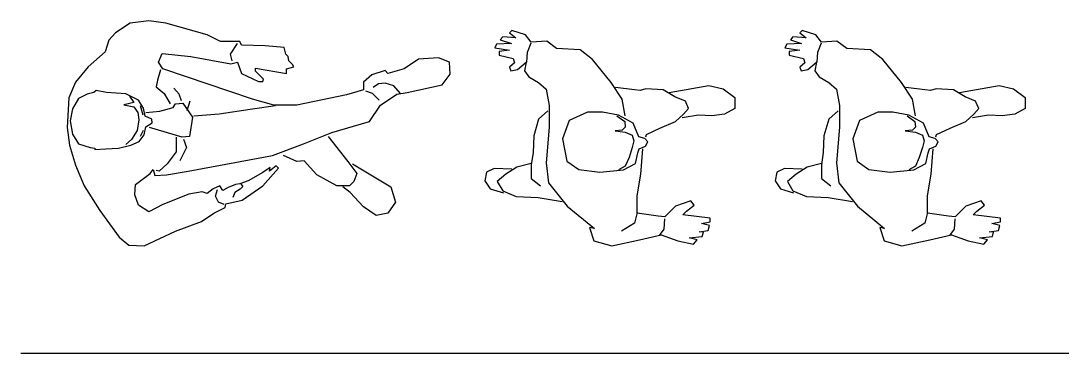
# Model space of a CAD drawing. Header units: millimetres. Extents: x 70390 to 391980, y 864 to 176336.
# Drawn here: x 70390 to 219535, y 126211 to 173786 of the extents above; entities that cross this region are included whole.
import ezdxf

# ---------------------------------------------------------------- set-up
doc = ezdxf.new("R2010")
doc.units = ezdxf.units.MM
doc.layers.add('01 - DWGFREE.com', color=1, linetype='Continuous')
doc.layers.add('家具外线', color=144, linetype='Continuous')

# ---------------------------------------------------------------- blocks, each defined once
blk = doc.blocks.new('MK-RC-0057')
at = {"layer": '家具外线'}
for p, q in [((81324.6, 10638.3), (81315.9, 10629.6)), ((81372.4, 10623.1), (81324.6, 10638.3)), ((81292, 10616.5), (81283.3, 10605.7)), ((81283.3, 10605.7), (81322.4, 10592.7)), ((81337.7, 10612.2), (81292, 10616.5)), ((81315.9, 10629.6), (81337.7, 10612.2)), ((81392, 10597), (81372.4, 10623.1)), ((81270.3, 10590.5), (81263.8, 10577.5)), ((81263.8, 10577.5), (81315.9, 10568.8)), ((81322.4, 10592.7), (81270.3, 10590.5)), ((81315.9, 10568.8), (81279, 10564.4)), ((81379, 10562.2), (81392, 10594.8)), ((81446.3, 10601.3), (81392, 10597)), ((81481.1, 10575.3), (81446.3, 10601.3)), ((81563.7, 10570.9), (81481.1, 10575.3)), ((81607.2, 10536.2), (81563.7, 10570.9)), ((81279, 10564.4), (81279, 10551.4)), ((81279, 10551.4), (81329, 10540.5)), ((81329, 10540.5), (81333.3, 10525.3)), ((81376.8, 10527.5), (81379, 10562.2)), ((81672.4, 10455.8), (81607.2, 10536.2)), ((81333.3, 10525.3), (81315.9, 10510.1)), ((81315.9, 10510.1), (81320.3, 10497.1)), ((81320.3, 10497.1), (81344.2, 10501.4)), ((81344.2, 10501.4), (81374.6, 10527.5)), ((81374.6, 10527.5), (81368.1, 10497.1)), ((81368.1, 10497.1), (81383.3, 10475.4)), ((81383.3, 10475.4), (81418.1, 10455.8)), ((81418.1, 10455.8), (81444.2, 10431.9)), ((81711.5, 10397.2), (81672.4, 10455.8)), ((81444.2, 10431.9), (81455, 10375.5)), ((81755, 10429.8), (81687.6, 10438.5)), ((81774.6, 10427.6), (81755, 10429.8)), ((81794.1, 10434.1), (81774.6, 10427.6)), ((81855, 10429.8), (81794.1, 10434.1)), ((81896.3, 10405.9), (81855, 10429.8)), ((81876.7, 10421.1), (82015.8, 10445)), ((82015.8, 10445), (82065.8, 10434.1)), ((82065.8, 10434.1), (82107.1, 10403.7)), ((81722.4, 10338.6), (81711.5, 10397.2)), ((81933.2, 10390.7), (81896.3, 10405.9)), ((81944.1, 10364.6), (81933.2, 10390.7)), ((82107.1, 10403.7), (82107.1, 10364.6)), ((81450.7, 10355.9), (81418.1, 10327.7)), ((81455, 10375.5), (81455, 10299.5)), ((81589.8, 10351.6), (81525.3, 10322.5)), ((81642, 10351.6), (81589.8, 10351.6)), ((81698.5, 10340.7), (81642, 10351.6)), ((81926.7, 10345.1), (81944.1, 10364.6)), ((82107.1, 10364.6), (82070.2, 10345.1)), ((81418.1, 10327.7), (81400.7, 10269.1)), ((81525.3, 10322.5), (81502, 10258.1)), ((81693, 10338.7), (81720.2, 10319)), ((81749.9, 10313.2), (81698.5, 10340.7)), ((81720.2, 10319), (81722.4, 10299.5)), ((81770.2, 10265.3), (81749.9, 10313.2)), ((81844.1, 10295.1), (81898.5, 10319)), ((81898.5, 10319), (81926.7, 10345.1)), ((81978.9, 10340.7), (81922.4, 10332)), ((82026.7, 10338.6), (81978.9, 10340.7)), ((82070.2, 10345.1), (82026.7, 10338.6)), ((81455, 10299.5), (81444.2, 10173.5)), ((81711.5, 10288.6), (81686.2, 10286.5)), ((81686.2, 10286.5), (81722.4, 10282.1)), ((81722.4, 10299.5), (81711.5, 10288.6)), ((81722.4, 10282.1), (81746.3, 10271.2)), ((81794, 10264.9), (81796.3, 10273.4)), ((81796.3, 10273.4), (81844.1, 10295.1)), ((81400.7, 10269.1), (81398.5, 10210.4)), ((81502, 10258.1), (81517.4, 10179.4)), ((81746.3, 10271.2), (81752.8, 10251.7)), ((81752.8, 10251.7), (81746.3, 10227.8)), ((81790.6, 10258.9), (81770.2, 10265.3)), ((81801.5, 10247.3), (81790.6, 10258.9)), ((81793.4, 10232.8), (81801.5, 10247.3)), ((81398.5, 10210.4), (81392, 10167)), ((81746.3, 10227.8), (81735.4, 10193)), ((81757.9, 10172), (81766.5, 10208.9)), ((81766.5, 10208.9), (81771.6, 10222.6)), ((81771.6, 10222.6), (81793.4, 10232.8)), ((81776.7, 10134.4), (81784.4, 10222.5)), ((81392, 10171.3), (81342, 10158.3)), ((81392, 10167), (81392, 10119.2)), ((81444.2, 10173.5), (81452.9, 10104)), ((81517.4, 10179.4), (81558.7, 10151.1)), ((81715.9, 10149.6), (81757.9, 10172)), ((81735.4, 10193), (81722.4, 10162.6)), ((81235.5, 10140.9), (81229, 10110.5)), ((81261.6, 10153.9), (81235.5, 10140.9)), ((81324.6, 10151.8), (81261.6, 10153.9)), ((81302.9, 10134.4), (81272.5, 10108.3)), ((81342, 10158.3), (81302.9, 10134.4)), ((81558.7, 10151.1), (81633.3, 10140.9)), ((81633.3, 10140.9), (81715.9, 10149.6)), ((81722.4, 10162.6), (81698.5, 10149.6)), ((81763.7, 10058.4), (81776.7, 10134.4)), ((81229, 10110.5), (81248.5, 10082.3)), ((81272.5, 10108.3), (81292, 10075.8)), ((81392, 10119.2), (81424.6, 10093.1)), ((81452.9, 10104), (81518.1, 10021.5)), ((81248.5, 10082.3), (81294.2, 10069.2)), ((81292, 10075.8), (81339.8, 10056.2)), ((81339.8, 10056.2), (81415.9, 10051.9)), ((81763.7, 9997.6), (81763.7, 10058.4)), ((81415.9, 10051.9), (81500.7, 10038.8)), ((81518.1, 10021.5), (81613.7, 9943.3)), ((81898.5, 10021.5), (81861.5, 9984.5)), ((81952.8, 10041), (81898.5, 10021.5)), ((81937.6, 10004.1), (81963.7, 10025.8)), ((81963.7, 10025.8), (81952.8, 10041)), ((81763.7, 9999.7), (81755, 9962.8)), ((81837.6, 9986.7), (81763.7, 9997.6)), ((81861.5, 9984.5), (81837.6, 9986.7)), ((81924.6, 9991.1), (81937.6, 10004.1)), ((82020.2, 9980.2), (81924.6, 9991.1)), ((82020.2, 9967.2), (82020.2, 9980.2)), ((81613.7, 9943.3), (81596.3, 9947.6)), ((81596.3, 9947.6), (81611.5, 9899.8)), ((81755, 9962.8), (81709.4, 9934.6)), ((81859.3, 9941.1), (81861.5, 9978)), ((81989.8, 9960.7), (82020.2, 9967.2)), ((82018, 9954.1), (81989.8, 9960.7)), ((82013.7, 9936.8), (82018, 9954.1)), ((81772.4, 9904.2), (81848.5, 9921.6)), ((81842, 9919.4), (81859.3, 9941.1)), ((81848.5, 9921.6), (81907.2, 9899.8)), ((81946.3, 9910.7), (81991.9, 9915)), ((81974.5, 9904.2), (81946.3, 9910.7)), ((81981.1, 9932.4), (82013.7, 9936.8)), ((81996.3, 9930.2), (81981.1, 9932.4)), ((81991.9, 9915), (81996.3, 9930.2)), ((81611.5, 9899.8), (81674.6, 9882.5)), ((81674.6, 9882.5), (81772.4, 9904.2)), ((81907.2, 9899.8), (81961.5, 9889)), ((81961.5, 9889), (81974.5, 9904.2))]:
    blk.add_line(p, q, dxfattribs=at)
blk = doc.blocks.new('MK-RC-0052')
at = {"layer": '家具外线'}
for p, q in [((73867, 10638.3), (73858.3, 10629.6)), ((73914.8, 10623.1), (73867, 10638.3)), ((73834.4, 10616.5), (73825.7, 10605.7)), ((73825.7, 10605.7), (73864.8, 10592.7)), ((73880.1, 10612.2), (73834.4, 10616.5)), ((73858.3, 10629.6), (73880.1, 10612.2)), ((73934.4, 10597), (73914.8, 10623.1)), ((73812.7, 10590.5), (73806.2, 10577.5)), ((73806.2, 10577.5), (73858.3, 10568.8)), ((73864.8, 10592.7), (73812.7, 10590.5)), ((73858.3, 10568.8), (73821.4, 10564.4)), ((73921.4, 10562.2), (73934.4, 10594.8)), ((73988.7, 10601.3), (73934.4, 10597)), ((74023.5, 10575.3), (73988.7, 10601.3)), ((74106.1, 10570.9), (74023.5, 10575.3)), ((74149.6, 10536.2), (74106.1, 10570.9)), ((73821.4, 10564.4), (73821.4, 10551.4)), ((73821.4, 10551.4), (73871.4, 10540.5)), ((73871.4, 10540.5), (73875.7, 10525.3)), ((73919.2, 10527.5), (73921.4, 10562.2)), ((74214.8, 10455.8), (74149.6, 10536.2)), ((73875.7, 10525.3), (73858.3, 10510.1)), ((73858.3, 10510.1), (73862.7, 10497.1)), ((73862.7, 10497.1), (73886.6, 10501.4)), ((73886.6, 10501.4), (73917, 10527.5)), ((73917, 10527.5), (73910.5, 10497.1)), ((73910.5, 10497.1), (73925.7, 10475.4)), ((73925.7, 10475.4), (73960.5, 10455.8)), ((73960.5, 10455.8), (73986.6, 10431.9)), ((74253.9, 10397.2), (74214.8, 10455.8)), ((73986.6, 10431.9), (73997.4, 10375.5)), ((74297.4, 10429.8), (74230, 10438.5)), ((74317, 10427.6), (74297.4, 10429.8)), ((74336.5, 10434.1), (74317, 10427.6)), ((74397.4, 10429.8), (74336.5, 10434.1)), ((74438.7, 10405.9), (74397.4, 10429.8)), ((74419.1, 10421.1), (74558.2, 10445)), ((74558.2, 10445), (74608.2, 10434.1)), ((74608.2, 10434.1), (74649.5, 10403.7)), ((74264.8, 10338.6), (74253.9, 10397.2)), ((74475.6, 10390.7), (74438.7, 10405.9)), ((74486.5, 10364.6), (74475.6, 10390.7)), ((74649.5, 10403.7), (74649.5, 10364.6)), ((73993.1, 10355.9), (73960.5, 10327.7)), ((73997.4, 10375.5), (73997.4, 10299.5)), ((74132.2, 10351.6), (74067.7, 10322.5)), ((74184.4, 10351.6), (74132.2, 10351.6)), ((74240.9, 10340.7), (74184.4, 10351.6)), ((74469.1, 10345.1), (74486.5, 10364.6)), ((74649.5, 10364.6), (74612.6, 10345.1)), ((73960.5, 10327.7), (73943.1, 10269.1)), ((74067.7, 10322.5), (74044.4, 10258.1)), ((74235.3, 10338.7), (74262.6, 10319)), ((74292.3, 10313.2), (74240.9, 10340.7)), ((74262.6, 10319), (74264.8, 10299.5)), ((74312.6, 10265.3), (74292.3, 10313.2)), ((74386.5, 10295.1), (74440.9, 10319)), ((74440.9, 10319), (74469.1, 10345.1)), ((74521.3, 10340.7), (74464.8, 10332)), ((74569.1, 10338.6), (74521.3, 10340.7)), ((74612.6, 10345.1), (74569.1, 10338.6)), ((73997.4, 10299.5), (73986.6, 10173.5)), ((74253.9, 10288.6), (74228.6, 10286.5)), ((74228.6, 10286.5), (74264.8, 10282.1)), ((74264.8, 10299.5), (74253.9, 10288.6)), ((74264.8, 10282.1), (74288.7, 10271.2)), ((74336.4, 10264.9), (74338.7, 10273.4)), ((74338.7, 10273.4), (74386.5, 10295.1)), ((73943.1, 10269.1), (73940.9, 10210.4)), ((74044.4, 10258.1), (74059.8, 10179.4)), ((74288.7, 10271.2), (74295.2, 10251.7)), ((74295.2, 10251.7), (74288.7, 10227.8)), ((74332.9, 10258.9), (74312.6, 10265.3)), ((74343.8, 10247.3), (74332.9, 10258.9)), ((74335.8, 10232.8), (74343.8, 10247.3)), ((73940.9, 10210.4), (73934.4, 10167)), ((74288.7, 10227.8), (74277.8, 10193)), ((74300.2, 10172), (74308.9, 10208.9)), ((74308.9, 10208.9), (74314, 10222.6)), ((74314, 10222.6), (74335.8, 10232.8)), ((74319.1, 10134.4), (74326.8, 10222.5)), ((73934.4, 10171.3), (73884.4, 10158.3)), ((73934.4, 10167), (73934.4, 10119.2)), ((73986.6, 10173.5), (73995.3, 10104)), ((74059.8, 10179.4), (74101.1, 10151.1)), ((74258.3, 10149.6), (74300.2, 10172)), ((74277.8, 10193), (74264.8, 10162.6)), ((73777.9, 10140.9), (73771.4, 10110.5)), ((73804, 10153.9), (73777.9, 10140.9)), ((73867, 10151.8), (73804, 10153.9)), ((73845.3, 10134.4), (73814.8, 10108.3)), ((73884.4, 10158.3), (73845.3, 10134.4)), ((74101.1, 10151.1), (74175.7, 10140.9)), ((74175.7, 10140.9), (74258.3, 10149.6)), ((74264.8, 10162.6), (74240.9, 10149.6)), ((74306.1, 10058.4), (74319.1, 10134.4)), ((73771.4, 10110.5), (73790.9, 10082.3)), ((73814.8, 10108.3), (73834.4, 10075.8)), ((73934.4, 10119.2), (73967, 10093.1)), ((73995.3, 10104), (74060.5, 10021.5)), ((73790.9, 10082.3), (73836.6, 10069.2)), ((73834.4, 10075.8), (73882.2, 10056.2)), ((73882.2, 10056.2), (73958.3, 10051.9)), ((74306.1, 9997.6), (74306.1, 10058.4)), ((73958.3, 10051.9), (74043.1, 10038.8)), ((74060.5, 10021.5), (74156.1, 9943.3)), ((74440.9, 10021.5), (74403.9, 9984.5)), ((74495.2, 10041), (74440.9, 10021.5)), ((74480, 10004.1), (74506.1, 10025.8)), ((74506.1, 10025.8), (74495.2, 10041)), ((74306.1, 9999.7), (74297.4, 9962.8)), ((74380, 9986.7), (74306.1, 9997.6)), ((74403.9, 9984.5), (74380, 9986.7)), ((74467, 9991.1), (74480, 10004.1)), ((74562.6, 9980.2), (74467, 9991.1)), ((74562.6, 9967.2), (74562.6, 9980.2)), ((74138.7, 9947.6), (74153.9, 9899.8)), ((74156.1, 9943.3), (74138.7, 9947.6)), ((74297.4, 9962.8), (74251.8, 9934.6)), ((74401.7, 9941.1), (74403.9, 9978)), ((74532.2, 9960.7), (74562.6, 9967.2)), ((74560.4, 9954.1), (74532.2, 9960.7)), ((74556.1, 9936.8), (74560.4, 9954.1)), ((74314.8, 9904.2), (74390.9, 9921.6)), ((74384.4, 9919.4), (74401.7, 9941.1)), ((74390.9, 9921.6), (74449.6, 9899.8)), ((74488.7, 9910.7), (74534.3, 9915)), ((74516.9, 9904.2), (74488.7, 9910.7)), ((74523.5, 9932.4), (74556.1, 9936.8)), ((74538.7, 9930.2), (74523.5, 9932.4)), ((74534.3, 9915), (74538.7, 9930.2)), ((74153.9, 9899.8), (74217, 9882.5)), ((74217, 9882.5), (74314.8, 9904.2)), ((74449.6, 9899.8), (74503.9, 9889)), ((74503.9, 9889), (74516.9, 9904.2))]:
    blk.add_line(p, q, dxfattribs=at)
blk = doc.blocks.new('MK-RC-0055')
at = {"layer": '家具外线'}
for p, q in [((78237.6, 10664.4), (78185.6, 10630.6)), ((78302.6, 10672.2), (78237.6, 10664.4)), ((78362.4, 10664.4), (78302.6, 10672.2)), ((78508, 10622.8), (78362.4, 10664.4)), ((78162.2, 10604.6), (78149.2, 10563.1)), ((78185.6, 10630.6), (78162.2, 10604.6)), ((78554.8, 10599.4), (78508, 10622.8)), ((78622.4, 10599.4), (78554.8, 10599.4)), ((78589.8, 10555.3), (78614.6, 10592.9)), ((78627.6, 10586.5), (78622.4, 10599.4)), ((78710.8, 10583.9), (78627.6, 10586.5)), ((78778.4, 10578.7), (78710.8, 10583.9)), ((78783.6, 10555.3), (78778.4, 10578.7)), ((78149.2, 10563.1), (78089.4, 10511.1)), ((78336.4, 10526.7), (78349.4, 10557.9)), ((78349.4, 10557.9), (78450.8, 10547.5)), ((78450.8, 10547.5), (78591.2, 10521.5)), ((78595, 10531.9), (78589.8, 10555.3)), ((78791.4, 10547.5), (78783.6, 10555.3)), ((78794, 10531.9), (78791.4, 10547.5)), ((78807, 10518.9), (78794, 10531.9)), ((79249, 10537.1), (79199.6, 10503.3)), ((79319.2, 10542.3), (79249, 10537.1)), ((79358.2, 10526.7), (79319.2, 10542.3)), ((78089.4, 10511.1), (78045.2, 10456.6)), ((78344.2, 10500.7), (78333.8, 10464.4)), ((78352, 10503.3), (78336.4, 10526.7)), ((78666.6, 10396.8), (78352, 10503.3)), ((78591.2, 10521.5), (78614.6, 10526.7)), ((78614.6, 10526.7), (78627.6, 10487.7)), ((78677, 10495.5), (78677, 10505.9)), ((78677, 10505.9), (78786.2, 10487.7)), ((78705.6, 10467), (78677, 10495.5)), ((78786.2, 10503.3), (78812.2, 10511.1)), ((78786.2, 10487.7), (78786.2, 10503.3)), ((78812.2, 10511.1), (78807, 10518.9)), ((79132, 10498.1), (79085.2, 10482.5)), ((79142.4, 10487.7), (79132, 10498.1)), ((79199.6, 10503.3), (79142.4, 10487.7)), ((79360.8, 10485.1), (79358.2, 10526.7)), ((78045.2, 10456.6), (78021.8, 10402)), ((78333.8, 10464.4), (78328.6, 10441)), ((78627.6, 10487.7), (78687.4, 10459.2)), ((78687.4, 10459.2), (78703, 10459.2)), ((78703, 10459.2), (78705.6, 10467)), ((79085.2, 10482.5), (79056.6, 10456.6)), ((79056.6, 10456.6), (79056.6, 10430.6)), ((79332, 10447.7), (79360.8, 10485.1)), ((78110.2, 10420.2), (78086.8, 10415)), ((78118, 10428), (78110.2, 10420.2)), ((78154.4, 10420.2), (78118, 10428)), ((78221.6, 10415.8), (78154.4, 10420.2)), ((78328.6, 10441), (78357.2, 10417.6)), ((78409.2, 10415), (78391, 10435.8)), ((79056.6, 10430.6), (78996.8, 10412.4)), ((79087.8, 10417.6), (79064.4, 10425.4)), ((79108.6, 10451.4), (79090.4, 10438.4)), ((79132, 10454), (79108.6, 10451.4)), ((79163.2, 10443.6), (79132, 10454)), ((79186.6, 10417.6), (79163.2, 10443.6)), ((79173.6, 10415), (79210, 10420.2)), ((79210, 10420.2), (79332, 10447.7)), ((78021.8, 10402), (78016.6, 10298.1)), ((78055.6, 10399.4), (78034.8, 10363.1)), ((78086.8, 10415), (78055.6, 10399.4)), ((78250.7, 10385.7), (78215.6, 10376.9)), ((78266.2, 10394.2), (78221.6, 10415.8)), ((78235.4, 10407.6), (78250.7, 10385.7)), ((78284.4, 10365.6), (78266.2, 10394.2)), ((78357.2, 10417.6), (78378, 10381.2)), ((78396.2, 10381.2), (78422.2, 10383.8)), ((78417, 10391.6), (78409.2, 10415)), ((78422.2, 10383.8), (78456, 10334.5)), ((78437.8, 10357.9), (78448.2, 10391.6)), ((78742, 10376), (78666.6, 10396.8)), ((78996.8, 10412.4), (78822.6, 10376)), ((79111.2, 10394.2), (79087.8, 10417.6)), ((79116.4, 10376), (79173.6, 10415)), ((78034.8, 10363.1), (78027, 10321.5)), ((78215.6, 10376.9), (78250.7, 10370.4)), ((78250.7, 10370.4), (78263.9, 10350.6)), ((78263.9, 10350.6), (78268.3, 10324.3)), ((78272.5, 10375.4), (78281.3, 10342.1)), ((78289.9, 10337.2), (78284.4, 10365.6)), ((78292.2, 10350.1), (78341.6, 10355.3)), ((78341.6, 10355.3), (78388.4, 10368.2)), ((78388.4, 10368.2), (78396.2, 10381.2)), ((78658.8, 10360.5), (78549.6, 10344.9)), ((78747.2, 10373.4), (78658.8, 10360.5)), ((78822.6, 10376), (78742, 10376)), ((79077.4, 10318.9), (79116.4, 10376)), ((78027, 10321.5), (78034.8, 10274.7)), ((78268.3, 10324.3), (78261.7, 10287)), ((78313, 10326.7), (78289.9, 10337.2)), ((78292.7, 10300.7), (78314.7, 10314.1)), ((78314.7, 10314.1), (78313, 10326.7)), ((78456, 10334.5), (78445.6, 10266.9)), ((78549.6, 10344.9), (78461.2, 10337.1)), ((78944.8, 10279.9), (79077.4, 10318.9)), ((78016.6, 10298.1), (78024.4, 10235.8)), ((78034.8, 10274.7), (78055.6, 10241)), ((78261.7, 10287), (78242, 10256.3)), ((78283, 10287.7), (78272.5, 10266.6)), ((78287, 10272.1), (78292.7, 10300.7)), ((78419.6, 10264.3), (78305.2, 10298.1)), ((78846, 10241), (78944.8, 10279.9)), ((78055.6, 10241), (78097.2, 10228)), ((78242, 10256.3), (78222.2, 10238.7)), ((78240.2, 10235.8), (78268.8, 10248.8)), ((78268.8, 10248.8), (78287, 10272.1)), ((78398.8, 10264.3), (78398.8, 10212.4)), ((78445.6, 10266.9), (78419.6, 10264.3)), ((78424.8, 10256.5), (78435.2, 10228)), ((78736.8, 10199.4), (78846, 10241)), ((78931.8, 10266.9), (79002, 10178.6)), ((78024.4, 10235.8), (78045.2, 10165.6)), ((78097.2, 10228), (78112.8, 10225.4)), ((78112.8, 10225.4), (78112.8, 10220.2)), ((78112.8, 10220.2), (78151.8, 10222.8)), ((78151.8, 10222.8), (78196, 10225.4)), ((78196, 10225.4), (78240.2, 10235.8)), ((78398.8, 10212.4), (78367.6, 10170.8)), ((78435.2, 10228), (78411.8, 10181.2)), ((78440.4, 10144.8), (78736.8, 10199.4)), ((78822.6, 10178.6), (78775.8, 10199.4)), ((78045.2, 10165.6), (78076.4, 10092.9)), ((78367.6, 10170.8), (78339, 10144.8)), ((78749.8, 10163), (78726.4, 10144.8)), ((78757.6, 10155.2), (78749.8, 10163)), ((78848.6, 10181.2), (78822.6, 10178.6)), ((78892.8, 10131.9), (78848.6, 10181.2)), ((79002, 10178.6), (79033.2, 10137)), ((79017.6, 10170.8), (79152.8, 10090.3)), ((78255.8, 10098.1), (78307.8, 10137)), ((78307.8, 10137), (78318.2, 10150)), ((78318.2, 10150), (78323.4, 10129.3)), ((78323.4, 10129.3), (78365, 10131.9)), ((78339, 10144.8), (78328.6, 10147.4)), ((78365, 10131.9), (78440.4, 10144.8)), ((78703, 10139.6), (78651, 10111.1)), ((78729, 10157.8), (78703, 10139.6)), ((78703, 10092.9), (78757.6, 10155.2)), ((78726.4, 10144.8), (78729, 10157.8)), ((78963, 10092.9), (78892.8, 10131.9)), ((79033.2, 10137), (79022.8, 10108.5)), ((78076.4, 10092.9), (78131, 10007.2)), ((78253.2, 10061.7), (78255.8, 10098.1)), ((78552.2, 10092.9), (78528.8, 10082.5)), ((78562.6, 10077.3), (78552.2, 10092.9)), ((78606.8, 10098.1), (78580.8, 10087.7)), ((78622.4, 10100.7), (78606.8, 10098.1)), ((78651, 10111.1), (78622.4, 10100.7)), ((78632.6, 10090.8), (78623.4, 10081.6)), ((78626, 10098.7), (78632.6, 10090.8)), ((78630.2, 10043.5), (78703, 10092.9)), ((79007.2, 10092.9), (78963, 10092.9)), ((79009.8, 10069.5), (78983.8, 10090.3)), ((79022.8, 10108.5), (79007.2, 10092.9)), ((79152.8, 10090.3), (79168.4, 10035.7)), ((78266.2, 10025.3), (78253.2, 10061.7)), ((78443, 10064.3), (78352, 10027.9)), ((78489.8, 10072.1), (78443, 10064.3)), ((78508, 10066.9), (78489.8, 10072.1)), ((78528.8, 10082.5), (78508, 10066.9)), ((78536.6, 10056.5), (78544.4, 10079.9)), ((78547, 10035.7), (78536.6, 10056.5)), ((78580.8, 10087.7), (78562.6, 10077.3)), ((78604.9, 10069.7), (78598.3, 10052.6)), ((78623.4, 10081.6), (78604.9, 10069.7)), ((79056.6, 10020.1), (79009.8, 10069.5)), ((78302.6, 10002), (78266.2, 10025.3)), ((78352, 10027.9), (78302.6, 10002)), ((78531.4, 9996.8), (78570.4, 10017.6)), ((78567.8, 10027.9), (78547, 10035.7)), ((78570.4, 10017.6), (78573, 10030.5)), ((78573, 10030.5), (78630.2, 10043.5)), ((79100.8, 9989), (79056.6, 10020.1)), ((79168.4, 10035.7), (79142.4, 9996.8)), ((78131, 10007.2), (78198.6, 9913.6)), ((78487.2, 9968.2), (78531.4, 9996.8)), ((79142.4, 9996.8), (79100.8, 9989)), ((78396.2, 9934.4), (78487.2, 9968.2)), ((78198.6, 9913.6), (78232.4, 9885.1)), ((78287, 9882.5), (78396.2, 9934.4)), ((78232.4, 9885.1), (78287, 9882.5))]:
    blk.add_line(p, q, dxfattribs=at)

msp = doc.modelspace()

# ---------------------------------------------------------------- linework, layer by layer
at = {"layer": '01 - DWGFREE.com', "color": 18, "true_color": 0x000000}
msp.add_line((70390, 126211), (391980, 126211), dxfattribs=at)

# ---------------------------------------------------------------- block references
at = {"xscale": 40.79881763447358, "yscale": 40.79881763447358, "zscale": 40.79881763447358}
for name, p in [('MK-RC-0055', (-3105940, -261626)), ('MK-RC-0052', (-2872949, -261626)), ('MK-RC-0057', (-3135635, -261626))]:
    msp.add_blockref(name, p, dxfattribs=at)

doc.saveas('drawing.dxf')
